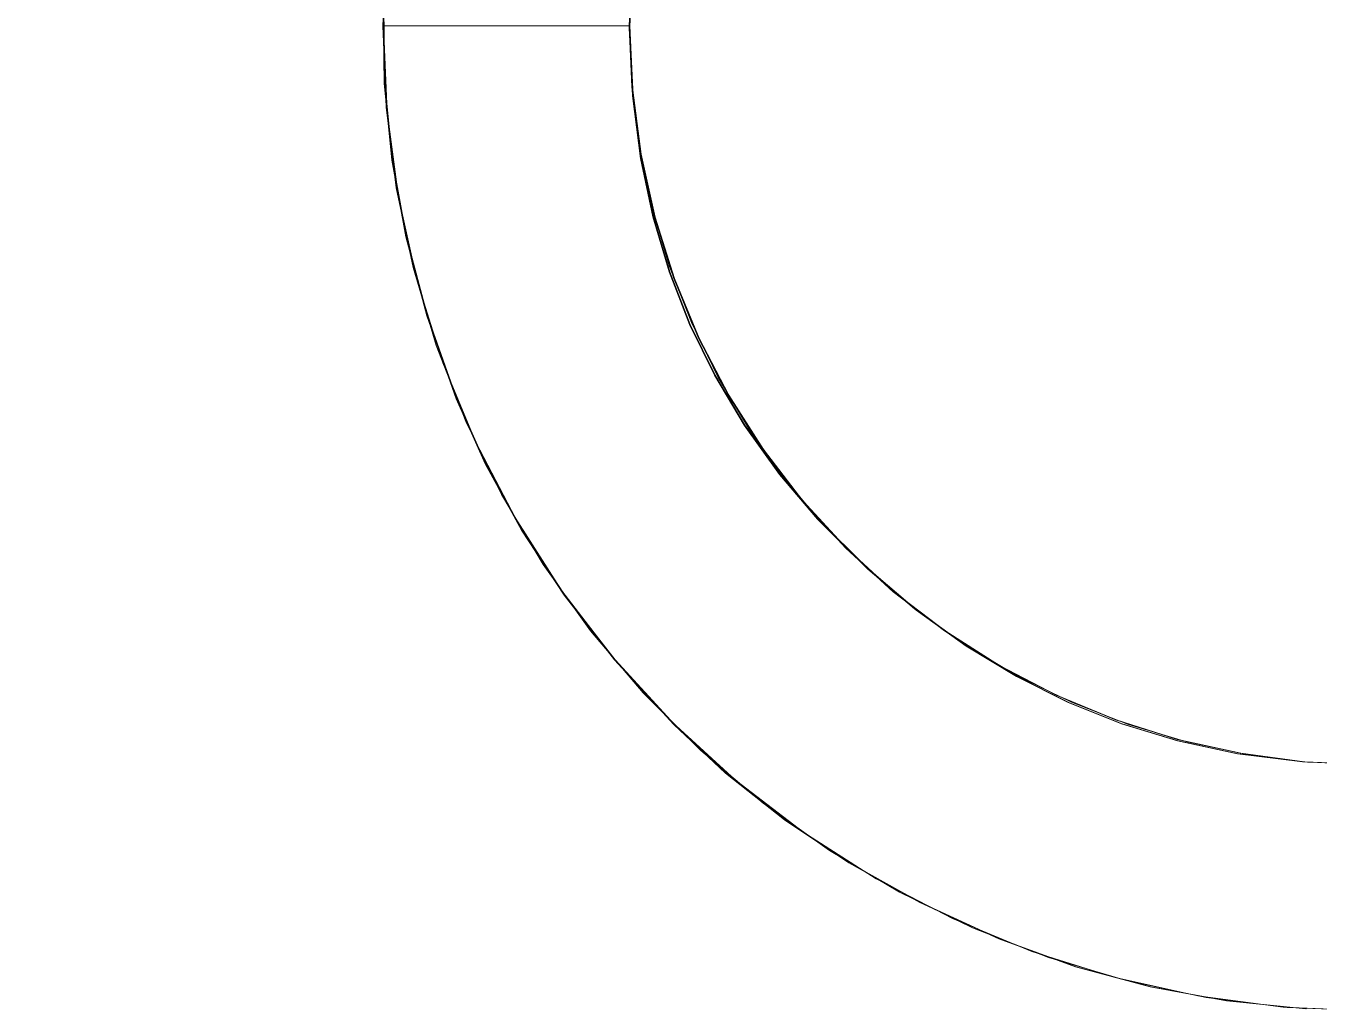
# Model space of a CAD drawing. Header units: millimetres. Extents: x -5968 to 8419, y -11886 to 221.
# Drawn here: x -5580.196 to -5576.26, y -11060.252 to -11057.26 of the extents above; entities that cross this region are included whole.
import ezdxf

# ---------------------------------------------------------------- set-up
doc = ezdxf.new("R2010")
doc.units = ezdxf.units.MM
doc.header["$LTSCALE"] = 20
doc.layers.add('Beschläge', color=7, linetype='Continuous')
doc.layers.add('Innenausbau_Konstruktion', color=7, linetype='Continuous')

msp = doc.modelspace()

# ---------------------------------------------------------------- linework, layer by layer
at = {"layer": 'Beschläge', "color": 7, "linetype": 'Continuous', "lineweight": 9, "transparency": 33554687}
for points, invisible_edges in [([(-5578.3595, -11057.2668, 3091.6093), (-5578.3542, -11057.0792, 3091.6093), (-5583.8596, -11050.5603, 3091.6093), (-5583.8596, -11063.9603, 3091.6093)], 10), ([(-5578.3575, -11057.2668, 3559.6093), (-5578.3522, -11057.0792, 3559.6093), (-5583.8576, -11050.5603, 3559.6093), (-5583.8576, -11063.9603, 3559.6093)], 10), ([(-5582.3596, -11063.9603, 3090.1093), (-5582.3596, -11050.5603, 3090.1093), (-5579.1088, -11057.2094, 3090.1093), (-5579.1054, -11057.4348, 3090.1093)], 10), ([(-5582.3576, -11063.9603, 3558.1093), (-5582.3576, -11050.5603, 3558.1093), (-5579.1068, -11057.2094, 3558.1093), (-5579.1034, -11057.4348, 3558.1093)], 10), ([(-5578.3596, -11057.2603, 3090.8593), (-5579.1096, -11057.2603, 3090.1093), (-5579.0982, -11056.9988, 3090.1093)], 8), ([(-5578.3576, -11057.2603, 3558.8593), (-5579.1076, -11057.2603, 3558.1093), (-5579.0962, -11056.9988, 3558.1093)], 8), ([(-5578.3596, -11057.2603, 3090.8593), (-5579.0982, -11056.9988, 3090.1093), (-5578.351, -11057.0642, 3090.8593)], 3), ([(-5578.3576, -11057.2603, 3558.8593), (-5579.0962, -11056.9988, 3558.1093), (-5578.349, -11057.0642, 3558.8593)], 3), ([(-5583.8596, -11063.9603, 3091.6093), (-5578.3494, -11057.4738, 3091.6093), (-5578.3595, -11057.2668, 3091.6093)], 9), ([(-5583.8576, -11063.9603, 3559.6093), (-5578.3474, -11057.4738, 3559.6093), (-5578.3575, -11057.2668, 3559.6093)], 9), ([(-5578.3519, -11057.4461, 3090.8593), (-5579.1096, -11057.2603, 3090.1093), (-5578.3596, -11057.2603, 3090.8593)], 1), ([(-5578.3519, -11057.4461, 3090.8593), (-5579.0993, -11057.5081, 3090.1093), (-5579.1096, -11057.2603, 3090.1093)], 9), ([(-5578.349, -11057.4564, 3558.8593), (-5579.1076, -11057.2603, 3558.1093), (-5578.3576, -11057.2603, 3558.8593)], 1), ([(-5578.349, -11057.4564, 3558.8593), (-5579.0962, -11057.5218, 3558.1093), (-5579.1076, -11057.2603, 3558.1093)], 9), ([(-5578.351, -11057.4564, 3091.6093), (-5578.3596, -11057.2603, 3090.8593), (-5578.3596, -11057.2603, 3091.6093)], 1), ([(-5578.351, -11057.4564, 3091.6093), (-5578.351, -11057.4564, 3090.8593), (-5578.3596, -11057.2603, 3090.8593)], 9), ([(-5578.3576, -11057.2603, 3558.8593), (-5578.3576, -11057.2603, 3559.6093), (-5578.349, -11057.4564, 3559.6093), (-5578.349, -11057.4564, 3558.8593)], 4), ([(-5582.3596, -11063.9603, 3090.1093), (-5579.1054, -11057.4348, 3090.1093), (-5579.0823, -11057.6699, 3090.1093)], 9), ([(-5582.3576, -11063.9603, 3558.1093), (-5579.1034, -11057.4348, 3558.1093), (-5579.0803, -11057.6699, 3558.1093)], 9), ([(-5578.3289, -11057.6307, 3090.8593), (-5579.0993, -11057.5081, 3090.1093), (-5578.3519, -11057.4461, 3090.8593)], 3), ([(-5583.8596, -11063.9603, 3091.6093), (-5578.325, -11057.6642, 3091.6093), (-5578.3494, -11057.4738, 3091.6093)], 9), ([(-5583.8576, -11063.9603, 3559.6093), (-5578.323, -11057.6642, 3559.6093), (-5578.3474, -11057.4738, 3559.6093)], 9), ([(-5578.3234, -11057.651, 3558.8593), (-5579.0962, -11057.5218, 3558.1093), (-5578.349, -11057.4564, 3558.8593)], 3), ([(-5578.3254, -11057.651, 3091.6093), (-5578.351, -11057.4564, 3090.8593), (-5578.351, -11057.4564, 3091.6093)], 3), ([(-5578.3254, -11057.651, 3091.6093), (-5578.3254, -11057.651, 3090.8593), (-5578.351, -11057.4564, 3090.8593)], 9), ([(-5578.349, -11057.4564, 3558.8593), (-5578.349, -11057.4564, 3559.6093), (-5578.3234, -11057.651, 3559.6093), (-5578.3234, -11057.651, 3558.8593)], 5), ([(-5578.3289, -11057.6307, 3090.8593), (-5579.0687, -11057.7541, 3090.1093), (-5579.0993, -11057.5081, 3090.1093)], 9), ([(-5578.3234, -11057.651, 3558.8593), (-5579.062, -11057.7813, 3558.1093), (-5579.0962, -11057.5218, 3558.1093)], 9), ([(-5578.2907, -11057.8127, 3090.8593), (-5579.0687, -11057.7541, 3090.1093), (-5578.3289, -11057.6307, 3090.8593)], 3), ([(-5583.8596, -11063.9603, 3091.6093), (-5578.2877, -11057.8417, 3091.6093), (-5578.325, -11057.6642, 3091.6093)], 9), ([(-5583.8576, -11063.9603, 3559.6093), (-5578.2857, -11057.8417, 3559.6093), (-5578.323, -11057.6642, 3559.6093)], 9), ([(-5582.3596, -11063.9603, 3090.1093), (-5579.0823, -11057.6699, 3090.1093), (-5579.0399, -11057.9025, 3090.1093)], 9), ([(-5582.3576, -11063.9603, 3558.1093), (-5579.0803, -11057.6699, 3558.1093), (-5579.0379, -11057.9025, 3558.1093)], 9), ([(-5578.2809, -11057.8427, 3558.8593), (-5579.062, -11057.7813, 3558.1093), (-5578.3234, -11057.651, 3558.8593)], 3), ([(-5578.2829, -11057.8427, 3091.6093), (-5578.3254, -11057.651, 3090.8593), (-5578.3254, -11057.651, 3091.6093)], 3), ([(-5578.2829, -11057.8427, 3091.6093), (-5578.2829, -11057.8427, 3090.8593), (-5578.3254, -11057.651, 3090.8593)], 9), ([(-5578.3234, -11057.651, 3558.8593), (-5578.3234, -11057.651, 3559.6093), (-5578.2809, -11057.8427, 3559.6093), (-5578.2809, -11057.8427, 3558.8593)], 5), ([(-5578.2907, -11057.8127, 3090.8593), (-5579.0178, -11057.9968, 3090.1093), (-5579.0687, -11057.7541, 3090.1093)], 9), ([(-5578.2809, -11057.8427, 3558.8593), (-5579.0054, -11058.0368, 3558.1093), (-5579.062, -11057.7813, 3558.1093)], 9), ([(-5578.2377, -11057.9909, 3090.8593), (-5579.0178, -11057.9968, 3090.1093), (-5578.2907, -11057.8127, 3090.8593)], 3), ([(-5583.8596, -11063.9603, 3091.6093), (-5578.238, -11058.0093, 3091.6093), (-5578.2877, -11057.8417, 3091.6093)], 9), ([(-5583.8576, -11063.9603, 3559.6093), (-5578.236, -11058.0093, 3559.6093), (-5578.2857, -11057.8417, 3559.6093)], 9), ([(-5578.2219, -11058.0299, 3558.8593), (-5579.0054, -11058.0368, 3558.1093), (-5578.2809, -11057.8427, 3558.8593)], 3), ([(-5578.2239, -11058.0299, 3091.6093), (-5578.2829, -11057.8427, 3090.8593), (-5578.2829, -11057.8427, 3091.6093)], 3), ([(-5578.2239, -11058.0299, 3091.6093), (-5578.2239, -11058.0299, 3090.8593), (-5578.2829, -11057.8427, 3090.8593)], 9), ([(-5578.2809, -11057.8427, 3558.8593), (-5578.2809, -11057.8427, 3559.6093), (-5578.2219, -11058.0299, 3559.6093), (-5578.2219, -11058.0299, 3558.8593)], 5), ([(-5582.3596, -11063.9603, 3090.1093), (-5579.0399, -11057.9025, 3090.1093), (-5578.9756, -11058.1437, 3090.1093)], 9), ([(-5582.3576, -11063.9603, 3558.1093), (-5579.0379, -11057.9025, 3558.1093), (-5578.9736, -11058.1437, 3558.1093)], 9), ([(-5578.2377, -11057.9909, 3090.8593), (-5578.947, -11058.2344, 3090.1093), (-5579.0178, -11057.9968, 3090.1093)], 9), ([(-5578.1701, -11058.1641, 3090.8593), (-5578.947, -11058.2344, 3090.1093), (-5578.2377, -11057.9909, 3090.8593)], 3), ([(-5583.8596, -11063.9603, 3091.6093), (-5578.1759, -11058.1695, 3091.6093), (-5578.238, -11058.0093, 3091.6093)], 9), ([(-5583.8576, -11063.9603, 3559.6093), (-5578.1739, -11058.1695, 3559.6093), (-5578.236, -11058.0093, 3559.6093)], 9), ([(-5578.2219, -11058.0299, 3558.8593), (-5578.9267, -11058.2864, 3558.1093), (-5579.0054, -11058.0368, 3558.1093)], 9), ([(-5578.1468, -11058.2112, 3558.8593), (-5578.9267, -11058.2864, 3558.1093), (-5578.2219, -11058.0299, 3558.8593)], 3), ([(-5578.1488, -11058.2112, 3091.6093), (-5578.2239, -11058.0299, 3090.8593), (-5578.2239, -11058.0299, 3091.6093)], 3), ([(-5578.1488, -11058.2112, 3091.6093), (-5578.1488, -11058.2112, 3090.8593), (-5578.2239, -11058.0299, 3090.8593)], 9), ([(-5578.2219, -11058.0299, 3558.8593), (-5578.2219, -11058.0299, 3559.6093), (-5578.1468, -11058.2112, 3559.6093), (-5578.1468, -11058.2112, 3558.8593)], 5), ([(-5578.9756, -11058.1437, 3090.1093), (-5578.8863, -11058.3968, 3090.1093), (-5582.3596, -11063.9603, 3090.1093)], 10), ([(-5578.9736, -11058.1437, 3558.1093), (-5578.8843, -11058.3968, 3558.1093), (-5582.3576, -11063.9603, 3558.1093)], 10), ([(-5583.8596, -11063.9603, 3091.6093), (-5578.1004, -11058.3246, 3091.6093), (-5578.1759, -11058.1695, 3091.6093)], 9), ([(-5583.8576, -11063.9603, 3559.6093), (-5578.0984, -11058.3246, 3559.6093), (-5578.1739, -11058.1695, 3559.6093)], 9), ([(-5578.1701, -11058.1641, 3090.8593), (-5578.8569, -11058.4654, 3090.1093), (-5578.947, -11058.2344, 3090.1093)], 9), ([(-5578.0884, -11058.3312, 3090.8593), (-5578.8569, -11058.4654, 3090.1093), (-5578.1701, -11058.1641, 3090.8593)], 3), ([(-5578.1468, -11058.2112, 3558.8593), (-5578.8265, -11058.5282, 3558.1093), (-5578.9267, -11058.2864, 3558.1093)], 9), ([(-5578.0561, -11058.3853, 3558.8593), (-5578.8265, -11058.5282, 3558.1093), (-5578.1468, -11058.2112, 3558.8593)], 3), ([(-5578.0581, -11058.3853, 3091.6093), (-5578.1488, -11058.2112, 3090.8593), (-5578.1488, -11058.2112, 3091.6093)], 3), ([(-5578.0581, -11058.3853, 3091.6093), (-5578.0581, -11058.3853, 3090.8593), (-5578.1488, -11058.2112, 3090.8593)], 9), ([(-5578.1468, -11058.2112, 3558.8593), (-5578.1468, -11058.2112, 3559.6093), (-5578.0561, -11058.3853, 3559.6093), (-5578.0561, -11058.3853, 3558.8593)], 5), ([(-5583.8596, -11063.9603, 3091.6093), (-5578.0098, -11058.4766, 3091.6093), (-5578.1004, -11058.3246, 3091.6093)], 9), ([(-5583.8576, -11063.9603, 3559.6093), (-5578.0078, -11058.4766, 3559.6093), (-5578.0984, -11058.3246, 3559.6093)], 9), ([(-5578.0884, -11058.3312, 3090.8593), (-5578.748, -11058.6882, 3090.1093), (-5578.8569, -11058.4654, 3090.1093)], 9), ([(-5577.9932, -11058.4909, 3090.8593), (-5578.748, -11058.6882, 3090.1093), (-5578.0884, -11058.3312, 3090.8593)], 3), ([(-5578.0561, -11058.3853, 3558.8593), (-5578.7057, -11058.7603, 3558.1093), (-5578.8265, -11058.5282, 3558.1093)], 9), ([(-5577.9507, -11058.5509, 3558.8593), (-5578.7057, -11058.7603, 3558.1093), (-5578.0561, -11058.3853, 3558.8593)], 3), ([(-5577.9527, -11058.5509, 3091.6093), (-5578.0581, -11058.3853, 3090.8593), (-5578.0581, -11058.3853, 3091.6093)], 3), ([(-5577.9527, -11058.5509, 3091.6093), (-5577.9527, -11058.5509, 3090.8593), (-5578.0581, -11058.3853, 3090.8593)], 9), ([(-5578.0561, -11058.3853, 3558.8593), (-5578.0561, -11058.3853, 3559.6093), (-5577.9507, -11058.5509, 3559.6093), (-5577.9507, -11058.5509, 3558.8593)], 5), ([(-5582.3596, -11063.9603, 3090.1093), (-5578.8863, -11058.3968, 3090.1093), (-5578.798, -11058.5945, 3090.1093)], 9), ([(-5582.3576, -11063.9603, 3558.1093), (-5578.8843, -11058.3968, 3558.1093), (-5578.796, -11058.5945, 3558.1093)], 9), ([(-5577.9017, -11058.6271, 3091.6093), (-5578.0098, -11058.4766, 3091.6093), (-5583.8596, -11063.9603, 3091.6093)], 10), ([(-5577.8997, -11058.6271, 3559.6093), (-5578.0078, -11058.4766, 3559.6093), (-5583.8576, -11063.9603, 3559.6093)], 10), ([(-5577.9932, -11058.4909, 3090.8593), (-5578.6211, -11058.9012, 3090.1093), (-5578.748, -11058.6882, 3090.1093)], 9), ([(-5577.8851, -11058.6423, 3090.8593), (-5578.6211, -11058.9012, 3090.1093), (-5577.9932, -11058.4909, 3090.8593)], 3), ([(-5577.9507, -11058.5509, 3558.8593), (-5578.565, -11058.981, 3558.1093), (-5578.7057, -11058.7603, 3558.1093)], 9), ([(-5577.8312, -11058.7066, 3558.8593), (-5578.565, -11058.981, 3558.1093), (-5577.9507, -11058.5509, 3558.8593)], 3), ([(-5577.8332, -11058.7066, 3091.6093), (-5577.9527, -11058.5509, 3090.8593), (-5577.9527, -11058.5509, 3091.6093)], 3), ([(-5577.8332, -11058.7066, 3091.6093), (-5577.8332, -11058.7066, 3090.8593), (-5577.9527, -11058.5509, 3090.8593)], 9), ([(-5577.9507, -11058.5509, 3558.8593), (-5577.9507, -11058.5509, 3559.6093), (-5577.8312, -11058.7066, 3559.6093), (-5577.8312, -11058.7066, 3558.8593)], 5), ([(-5577.7862, -11058.7629, 3091.6093), (-5577.9017, -11058.6271, 3091.6093), (-5583.8596, -11063.9603, 3091.6093)], 10), ([(-5577.7842, -11058.7629, 3559.6093), (-5577.8997, -11058.6271, 3559.6093), (-5583.8576, -11063.9603, 3559.6093)], 10), ([(-5578.798, -11058.5945, 3090.1093), (-5578.6877, -11058.7963, 3090.1093), (-5582.3596, -11063.9603, 3090.1093)], 10), ([(-5578.796, -11058.5945, 3558.1093), (-5578.6857, -11058.7963, 3558.1093), (-5582.3576, -11063.9603, 3558.1093)], 10), ([(-5577.8851, -11058.6423, 3090.8593), (-5578.477, -11059.103, 3090.1093), (-5578.6211, -11058.9012, 3090.1093)], 9), ([(-5577.765, -11058.7842, 3090.8593), (-5578.477, -11059.103, 3090.1093), (-5577.8851, -11058.6423, 3090.8593)], 3), ([(-5577.8312, -11058.7066, 3558.8593), (-5578.4057, -11059.1887, 3558.1093), (-5578.565, -11058.981, 3558.1093)], 9), ([(-5577.6986, -11058.8513, 3558.8593), (-5578.4057, -11059.1887, 3558.1093), (-5577.8312, -11058.7066, 3558.8593)], 3), ([(-5577.7006, -11058.8513, 3091.6093), (-5577.8332, -11058.7066, 3090.8593), (-5577.8332, -11058.7066, 3091.6093)], 3), ([(-5577.7006, -11058.8513, 3091.6093), (-5577.7006, -11058.8513, 3090.8593), (-5577.8332, -11058.7066, 3090.8593)], 9), ([(-5577.8312, -11058.7066, 3558.8593), (-5577.8312, -11058.7066, 3559.6093), (-5577.6986, -11058.8513, 3559.6093), (-5577.6986, -11058.8513, 3558.8593)], 5), ([(-5577.6377, -11058.9111, 3091.6093), (-5577.7862, -11058.7629, 3091.6093), (-5583.8596, -11063.9603, 3091.6093), (-5582.3596, -11063.9603, 3091.6093)], 10), ([(-5577.6357, -11058.9111, 3559.6093), (-5577.7842, -11058.7629, 3559.6093), (-5583.8576, -11063.9603, 3559.6093), (-5582.3576, -11063.9603, 3559.6093)], 10), ([(-5577.765, -11058.7842, 3090.8593), (-5578.3168, -11059.2922, 3090.1093), (-5578.477, -11059.103, 3090.1093)], 9), ([(-5577.6335, -11058.9157, 3090.8593), (-5578.3168, -11059.2922, 3090.1093), (-5577.765, -11058.7842, 3090.8593)], 3), ([(-5582.3596, -11063.9603, 3090.1093), (-5578.6877, -11058.7963, 3090.1093), (-5578.5574, -11058.9946, 3090.1093)], 9), ([(-5582.3576, -11063.9603, 3558.1093), (-5578.6857, -11058.7963, 3558.1093), (-5578.5554, -11058.9946, 3558.1093)], 9), ([(-5577.6986, -11058.8513, 3558.8593), (-5578.2289, -11059.3816, 3558.1093), (-5578.4057, -11059.1887, 3558.1093)], 9), ([(-5577.5539, -11058.9839, 3558.8593), (-5578.2289, -11059.3816, 3558.1093), (-5577.6986, -11058.8513, 3558.8593)], 3), ([(-5577.5559, -11058.9839, 3091.6093), (-5577.7006, -11058.8513, 3090.8593), (-5577.7006, -11058.8513, 3091.6093)], 3), ([(-5577.5559, -11058.9839, 3091.6093), (-5577.5559, -11058.9839, 3090.8593), (-5577.7006, -11058.8513, 3090.8593)], 9), ([(-5577.6986, -11058.8513, 3558.8593), (-5577.6986, -11058.8513, 3559.6093), (-5577.5539, -11058.9839, 3559.6093), (-5577.5539, -11058.9839, 3558.8593)], 5), ([(-5582.3596, -11063.9603, 3091.6093), (-5577.486, -11059.0401, 3091.6093), (-5577.6377, -11058.9111, 3091.6093)], 9), ([(-5582.3576, -11063.9603, 3559.6093), (-5577.484, -11059.0401, 3559.6093), (-5577.6357, -11058.9111, 3559.6093)], 9), ([(-5577.6335, -11058.9157, 3090.8593), (-5578.1414, -11059.4675, 3090.1093), (-5578.3168, -11059.2922, 3090.1093)], 9), ([(-5577.4916, -11059.0359, 3090.8593), (-5578.1414, -11059.4675, 3090.1093), (-5577.6335, -11058.9157, 3090.8593)], 3), ([(-5582.3596, -11063.9603, 3090.1093), (-5578.5574, -11058.9946, 3090.1093), (-5578.404, -11059.1916, 3090.1093)], 9), ([(-5582.3576, -11063.9603, 3558.1093), (-5578.5554, -11058.9946, 3558.1093), (-5578.402, -11059.1916, 3558.1093)], 9), ([(-5577.5539, -11058.9839, 3558.8593), (-5578.0359, -11059.5584, 3558.1093), (-5578.2289, -11059.3816, 3558.1093)], 9), ([(-5577.3981, -11059.1034, 3558.8593), (-5578.0359, -11059.5584, 3558.1093), (-5577.5539, -11058.9839, 3558.8593)], 3), ([(-5577.4001, -11059.1034, 3091.6093), (-5577.5559, -11058.9839, 3090.8593), (-5577.5559, -11058.9839, 3091.6093)], 3), ([(-5577.4001, -11059.1034, 3091.6093), (-5577.4001, -11059.1034, 3090.8593), (-5577.5559, -11058.9839, 3090.8593)], 9), ([(-5577.5539, -11058.9839, 3558.8593), (-5577.5539, -11058.9839, 3559.6093), (-5577.3981, -11059.1034, 3559.6093), (-5577.3981, -11059.1034, 3558.8593)], 5), ([(-5582.3596, -11063.9603, 3091.6093), (-5577.3343, -11059.1496, 3091.6093), (-5577.486, -11059.0401, 3091.6093)], 9), ([(-5582.3576, -11063.9603, 3559.6093), (-5577.3323, -11059.1496, 3559.6093), (-5577.484, -11059.0401, 3559.6093)], 9), ([(-5577.4916, -11059.0359, 3090.8593), (-5577.9522, -11059.6277, 3090.1093), (-5578.1414, -11059.4675, 3090.1093)], 9), ([(-5577.3402, -11059.1439, 3090.8593), (-5577.9522, -11059.6277, 3090.1093), (-5577.4916, -11059.0359, 3090.8593)], 3), ([(-5577.3981, -11059.1034, 3558.8593), (-5577.8283, -11059.7178, 3558.1093), (-5578.0359, -11059.5584, 3558.1093)], 9), ([(-5577.2326, -11059.2089, 3558.8593), (-5577.8283, -11059.7178, 3558.1093), (-5577.3981, -11059.1034, 3558.8593)], 3), ([(-5577.2346, -11059.2089, 3091.6093), (-5577.4001, -11059.1034, 3090.8593), (-5577.4001, -11059.1034, 3091.6093)], 3), ([(-5577.2346, -11059.2089, 3091.6093), (-5577.2346, -11059.2089, 3090.8593), (-5577.4001, -11059.1034, 3090.8593)], 9), ([(-5577.3981, -11059.1034, 3558.8593), (-5577.3981, -11059.1034, 3559.6093), (-5577.2326, -11059.2089, 3559.6093), (-5577.2326, -11059.2089, 3558.8593)], 5), ([(-5582.3596, -11063.9603, 3091.6093), (-5577.1809, -11059.2426, 3091.6093), (-5577.3343, -11059.1496, 3091.6093)], 9), ([(-5582.3576, -11063.9603, 3559.6093), (-5577.1789, -11059.2426, 3559.6093), (-5577.3323, -11059.1496, 3559.6093)], 9), ([(-5577.3402, -11059.1439, 3090.8593), (-5577.7504, -11059.7718, 3090.1093), (-5577.9522, -11059.6277, 3090.1093)], 9), ([(-5577.1805, -11059.2391, 3090.8593), (-5577.7504, -11059.7718, 3090.1093), (-5577.3402, -11059.1439, 3090.8593)], 3), ([(-5582.3596, -11063.9603, 3090.1093), (-5578.404, -11059.1916, 3090.1093), (-5578.2238, -11059.3888, 3090.1093)], 9), ([(-5582.3576, -11063.9603, 3558.1093), (-5578.402, -11059.1916, 3558.1093), (-5578.2218, -11059.3888, 3558.1093)], 9), ([(-5577.2326, -11059.2089, 3558.8593), (-5577.6076, -11059.8584, 3558.1093), (-5577.8283, -11059.7178, 3558.1093)], 9), ([(-5577.0585, -11059.2995, 3558.8593), (-5577.6076, -11059.8584, 3558.1093), (-5577.2326, -11059.2089, 3558.8593)], 3), ([(-5577.0605, -11059.2995, 3091.6093), (-5577.2346, -11059.2089, 3090.8593), (-5577.2346, -11059.2089, 3091.6093)], 3), ([(-5577.0605, -11059.2995, 3091.6093), (-5577.0605, -11059.2995, 3090.8593), (-5577.2346, -11059.2089, 3090.8593)], 9), ([(-5577.2326, -11059.2089, 3558.8593), (-5577.2326, -11059.2089, 3559.6093), (-5577.0585, -11059.2995, 3559.6093), (-5577.0585, -11059.2995, 3558.8593)], 5), ([(-5582.3596, -11063.9603, 3091.6093), (-5577.0239, -11059.321, 3091.6093), (-5577.1809, -11059.2426, 3091.6093)], 9), ([(-5582.3576, -11063.9603, 3559.6093), (-5577.0219, -11059.321, 3559.6093), (-5577.1789, -11059.2426, 3559.6093)], 9), ([(-5577.1805, -11059.2391, 3090.8593), (-5577.5374, -11059.8987, 3090.1093), (-5577.7504, -11059.7718, 3090.1093)], 9), ([(-5577.0134, -11059.3208, 3090.8593), (-5577.5374, -11059.8987, 3090.1093), (-5577.1805, -11059.2391, 3090.8593)], 3), ([(-5582.3596, -11063.9603, 3091.6093), (-5576.8612, -11059.3861, 3091.6093), (-5577.0239, -11059.321, 3091.6093)], 9), ([(-5582.3576, -11063.9603, 3559.6093), (-5576.8592, -11059.3861, 3559.6093), (-5577.0219, -11059.321, 3559.6093)], 9), ([(-5577.0585, -11059.2995, 3558.8593), (-5577.3754, -11059.9792, 3558.1093), (-5577.6076, -11059.8584, 3558.1093)], 9), ([(-5577.0134, -11059.3208, 3090.8593), (-5577.3147, -11060.0076, 3090.1093), (-5577.5374, -11059.8987, 3090.1093)], 9), ([(-5576.8771, -11059.3746, 3558.8593), (-5577.3754, -11059.9792, 3558.1093), (-5577.0585, -11059.2995, 3558.8593)], 3), ([(-5576.8402, -11059.3884, 3090.8593), (-5577.3147, -11060.0076, 3090.1093), (-5577.0134, -11059.3208, 3090.8593)], 3), ([(-5576.8791, -11059.3746, 3091.6093), (-5577.0605, -11059.2995, 3090.8593), (-5577.0605, -11059.2995, 3091.6093)], 3), ([(-5576.8791, -11059.3746, 3091.6093), (-5576.8791, -11059.3746, 3090.8593), (-5577.0605, -11059.2995, 3090.8593)], 9), ([(-5577.0585, -11059.2995, 3558.8593), (-5577.0585, -11059.2995, 3559.6093), (-5576.8771, -11059.3746, 3559.6093), (-5576.8771, -11059.3746, 3558.8593)], 5), ([(-5576.8771, -11059.3746, 3558.8593), (-5577.1336, -11060.0794, 3558.1093), (-5577.3754, -11059.9792, 3558.1093)], 9), ([(-5576.6899, -11059.4336, 3558.8593), (-5577.1336, -11060.0794, 3558.1093), (-5576.8771, -11059.3746, 3558.8593)], 3), ([(-5576.6919, -11059.4336, 3091.6093), (-5576.8791, -11059.3746, 3090.8593), (-5576.8791, -11059.3746, 3091.6093)], 3), ([(-5576.6919, -11059.4336, 3091.6093), (-5576.6919, -11059.4336, 3090.8593), (-5576.8791, -11059.3746, 3090.8593)], 9), ([(-5576.8771, -11059.3746, 3558.8593), (-5576.8771, -11059.3746, 3559.6093), (-5576.6899, -11059.4336, 3559.6093), (-5576.6899, -11059.4336, 3558.8593)], 5), ([(-5582.3596, -11063.9603, 3091.6093), (-5576.6902, -11059.4383, 3091.6093), (-5576.8612, -11059.3861, 3091.6093)], 9), ([(-5578.2238, -11059.3888, 3090.1093), (-5578.0662, -11059.5362, 3090.1093), (-5582.3596, -11063.9603, 3090.1093)], 10), ([(-5582.3576, -11063.9603, 3559.6093), (-5576.6882, -11059.4383, 3559.6093), (-5576.8592, -11059.3861, 3559.6093)], 9), ([(-5578.2218, -11059.3888, 3558.1093), (-5578.0642, -11059.5362, 3558.1093), (-5582.3576, -11063.9603, 3558.1093)], 10), ([(-5576.8402, -11059.3884, 3090.8593), (-5577.0837, -11060.0978, 3090.1093), (-5577.3147, -11060.0076, 3090.1093)], 9), ([(-5576.6619, -11059.4415, 3090.8593), (-5577.0837, -11060.0978, 3090.1093), (-5576.8402, -11059.3884, 3090.8593)], 3), ([(-5582.3596, -11063.9603, 3091.6093), (-5576.5078, -11059.4775, 3091.6093), (-5576.6902, -11059.4383, 3091.6093)], 9), ([(-5582.3576, -11063.9603, 3559.6093), (-5576.5058, -11059.4775, 3559.6093), (-5576.6882, -11059.4383, 3559.6093)], 9), ([(-5576.6899, -11059.4336, 3558.8593), (-5576.884, -11060.1581, 3558.1093), (-5577.1336, -11060.0794, 3558.1093)], 9), ([(-5576.6619, -11059.4415, 3090.8593), (-5576.846, -11060.1685, 3090.1093), (-5577.0837, -11060.0978, 3090.1093)], 9), ([(-5576.4983, -11059.4761, 3558.8593), (-5576.884, -11060.1581, 3558.1093), (-5576.6899, -11059.4336, 3558.8593)], 3), ([(-5576.4799, -11059.4796, 3090.8593), (-5576.846, -11060.1685, 3090.1093), (-5576.6619, -11059.4415, 3090.8593)], 3), ([(-5576.5003, -11059.4761, 3091.6093), (-5576.6919, -11059.4336, 3090.8593), (-5576.6919, -11059.4336, 3091.6093)], 3), ([(-5576.5003, -11059.4761, 3091.6093), (-5576.5003, -11059.4761, 3090.8593), (-5576.6919, -11059.4336, 3090.8593)], 9), ([(-5576.6899, -11059.4336, 3558.8593), (-5576.6899, -11059.4336, 3559.6093), (-5576.4983, -11059.4761, 3559.6093), (-5576.4983, -11059.4761, 3558.8593)], 5), ([(-5576.3104, -11059.5022, 3091.6093), (-5576.5078, -11059.4775, 3091.6093), (-5582.3596, -11063.9603, 3091.6093)], 10), ([(-5576.3084, -11059.5022, 3559.6093), (-5576.5058, -11059.4775, 3559.6093), (-5582.3576, -11063.9603, 3559.6093)], 10), ([(-5576.4983, -11059.4761, 3558.8593), (-5576.6285, -11060.2147, 3558.1093), (-5576.884, -11060.1581, 3558.1093)], 9), ([(-5576.4799, -11059.4796, 3090.8593), (-5576.6034, -11060.2194, 3090.1093), (-5576.846, -11060.1685, 3090.1093)], 9), ([(-5576.3037, -11059.5018, 3558.8593), (-5576.6285, -11060.2147, 3558.1093), (-5576.4983, -11059.4761, 3558.8593)], 3), ([(-5576.2954, -11059.5026, 3090.8593), (-5576.6034, -11060.2194, 3090.1093), (-5576.4799, -11059.4796, 3090.8593)], 3), ([(-5576.3057, -11059.5018, 3091.6093), (-5576.5003, -11059.4761, 3090.8593), (-5576.5003, -11059.4761, 3091.6093)], 3), ([(-5576.3057, -11059.5018, 3091.6093), (-5576.3057, -11059.5018, 3090.8593), (-5576.5003, -11059.4761, 3090.8593)], 9), ([(-5576.4983, -11059.4761, 3558.8593), (-5576.4983, -11059.4761, 3559.6093), (-5576.3037, -11059.5018, 3559.6093), (-5576.3037, -11059.5018, 3558.8593)], 5), ([(-5576.1096, -11059.5103, 3091.6093), (-5576.3104, -11059.5022, 3091.6093), (-5582.3596, -11063.9603, 3091.6093)], 10), ([(-5573.6096, -11059.5103, 3091.6093), (-5576.1096, -11059.5103, 3091.6093), (-5582.3596, -11063.9603, 3091.6093), (-5569.5201, -11063.0625, 3091.6093)], 10), ([(-5576.1076, -11059.5103, 3559.6093), (-5576.3084, -11059.5022, 3559.6093), (-5582.3576, -11063.9603, 3559.6093)], 10), ([(-5573.6076, -11059.5103, 3559.6093), (-5576.1076, -11059.5103, 3559.6093), (-5582.3576, -11063.9603, 3559.6093), (-5569.5181, -11063.0625, 3559.6093)], 10), ([(-5576.3037, -11059.5018, 3558.8593), (-5576.3691, -11060.2489, 3558.1093), (-5576.6285, -11060.2147, 3558.1093)], 9), ([(-5576.2954, -11059.5026, 3090.8593), (-5576.3573, -11060.2501, 3090.1093), (-5576.6034, -11060.2194, 3090.1093)], 9), ([(-5576.1076, -11059.5103, 3558.8593), (-5576.3691, -11060.2489, 3558.1093), (-5576.3037, -11059.5018, 3558.8593)], 3), ([(-5576.1076, -11059.5103, 3558.8593), (-5576.1076, -11060.2603, 3558.1093), (-5576.3691, -11060.2489, 3558.1093)], 8), ([(-5576.1096, -11059.5103, 3090.8593), (-5576.3573, -11060.2501, 3090.1093), (-5576.2954, -11059.5026, 3090.8593)], 3), ([(-5576.1096, -11059.5103, 3090.8593), (-5576.1096, -11060.2603, 3090.1093), (-5576.3573, -11060.2501, 3090.1093)], 8), ([(-5576.1096, -11059.5103, 3091.6093), (-5576.3057, -11059.5018, 3090.8593), (-5576.3057, -11059.5018, 3091.6093)], 3), ([(-5576.1096, -11059.5103, 3091.6093), (-5576.1096, -11059.5103, 3090.8593), (-5576.3057, -11059.5018, 3090.8593)], 8), ([(-5576.3037, -11059.5018, 3558.8593), (-5576.3037, -11059.5018, 3559.6093), (-5576.1076, -11059.5103, 3559.6093), (-5576.1076, -11059.5103, 3558.8593)], 1), ([(-5578.0662, -11059.5362, 3090.1093), (-5577.8869, -11059.6786, 3090.1093), (-5582.3596, -11063.9603, 3090.1093)], 10), ([(-5578.0642, -11059.5362, 3558.1093), (-5577.8849, -11059.6786, 3558.1093), (-5582.3576, -11063.9603, 3558.1093)], 10), ([(-5582.3596, -11063.9603, 3090.1093), (-5577.8869, -11059.6786, 3090.1093), (-5577.6911, -11059.8098, 3090.1093)], 9), ([(-5582.3576, -11063.9603, 3558.1093), (-5577.8849, -11059.6786, 3558.1093), (-5577.6891, -11059.8098, 3558.1093)], 9), ([(-5582.3596, -11063.9603, 3090.1093), (-5577.6911, -11059.8098, 3090.1093), (-5577.4751, -11059.9306, 3090.1093)], 9), ([(-5582.3576, -11063.9603, 3558.1093), (-5577.6891, -11059.8098, 3558.1093), (-5577.4731, -11059.9306, 3558.1093)], 9), ([(-5577.4751, -11059.9306, 3090.1093), (-5577.2342, -11060.0413, 3090.1093), (-5582.3596, -11063.9603, 3090.1093)], 10), ([(-5577.4731, -11059.9306, 3558.1093), (-5577.2322, -11060.0413, 3558.1093), (-5582.3576, -11063.9603, 3558.1093)], 10), ([(-5577.2342, -11060.0413, 3090.1093), (-5577.0009, -11060.1264, 3090.1093), (-5582.3596, -11063.9603, 3090.1093)], 10), ([(-5577.2322, -11060.0413, 3558.1093), (-5576.9989, -11060.1264, 3558.1093), (-5582.3576, -11063.9603, 3558.1093)], 10), ([(-5582.3596, -11063.9603, 3090.1093), (-5577.0009, -11060.1264, 3090.1093), (-5576.7738, -11060.1878, 3090.1093)], 9), ([(-5582.3576, -11063.9603, 3558.1093), (-5576.9989, -11060.1264, 3558.1093), (-5576.7718, -11060.1878, 3558.1093)], 9), ([(-5582.3596, -11063.9603, 3090.1093), (-5576.7738, -11060.1878, 3090.1093), (-5576.5418, -11060.2304, 3090.1093)], 9), ([(-5582.3576, -11063.9603, 3558.1093), (-5576.7718, -11060.1878, 3558.1093), (-5576.5398, -11060.2304, 3558.1093)], 9), ([(-5582.3596, -11063.9603, 3090.1093), (-5576.5418, -11060.2304, 3090.1093), (-5576.3003, -11060.2546, 3090.1093)], 9), ([(-5582.3576, -11063.9603, 3558.1093), (-5576.5398, -11060.2304, 3558.1093), (-5576.2983, -11060.2546, 3558.1093)], 9)]:
    msp.add_3dface(points, dxfattribs=dict(at, invisible_edges=invisible_edges))
at = {"layer": 'Innenausbau_Konstruktion', "color": 7, "linetype": 'Continuous', "lineweight": 25, "transparency": 33554687}
for points in [[(-4781.0596, -11284.4357, 3525.1093), (-4781.0596, -10714.4357, 3525.1093), (-5595.0596, -10714.4357, 3525.1093), (-5595.0596, -11284.4357, 3525.1093)], [(-5595.0596, -11284.4357, 3543.1093), (-5595.0596, -10714.4357, 3543.1093), (-4781.0596, -10714.4357, 3543.1093), (-4781.0596, -11284.4357, 3543.1093)], [(-4781.0596, -11284.4357, 3690.1093), (-4781.0596, -10714.4357, 3690.1093), (-5595.0596, -10714.4357, 3690.1093), (-5595.0596, -11284.4357, 3690.1093)], [(-5595.0596, -11284.4357, 3708.1093), (-5595.0596, -10714.4357, 3708.1093), (-4781.0596, -10714.4357, 3708.1093), (-4781.0596, -11284.4357, 3708.1093)], [(-4781.0596, -11284.4357, 4946.1093), (-4781.0596, -10714.4357, 4946.1093), (-5595.0596, -10714.4357, 4946.1093), (-5595.0596, -11284.4357, 4946.1093)], [(-5595.0596, -11284.4357, 4964.1093), (-5595.0596, -10714.4357, 4964.1093), (-4781.0596, -10714.4357, 4964.1093), (-4781.0596, -11284.4357, 4964.1093)], [(-4781.0596, -11284.4357, 5190.1093), (-4781.0596, -10714.4357, 5190.1093), (-5595.0596, -10714.4357, 5190.1093), (-5595.0596, -11284.4357, 5190.1093)], [(-5595.0596, -11284.4357, 5208.1093), (-5595.0596, -10714.4357, 5208.1093), (-4781.0596, -10714.4357, 5208.1093), (-4781.0596, -11284.4357, 5208.1093)]]:
    msp.add_3dface(points, dxfattribs=at)

doc.saveas('drawing.dxf')
